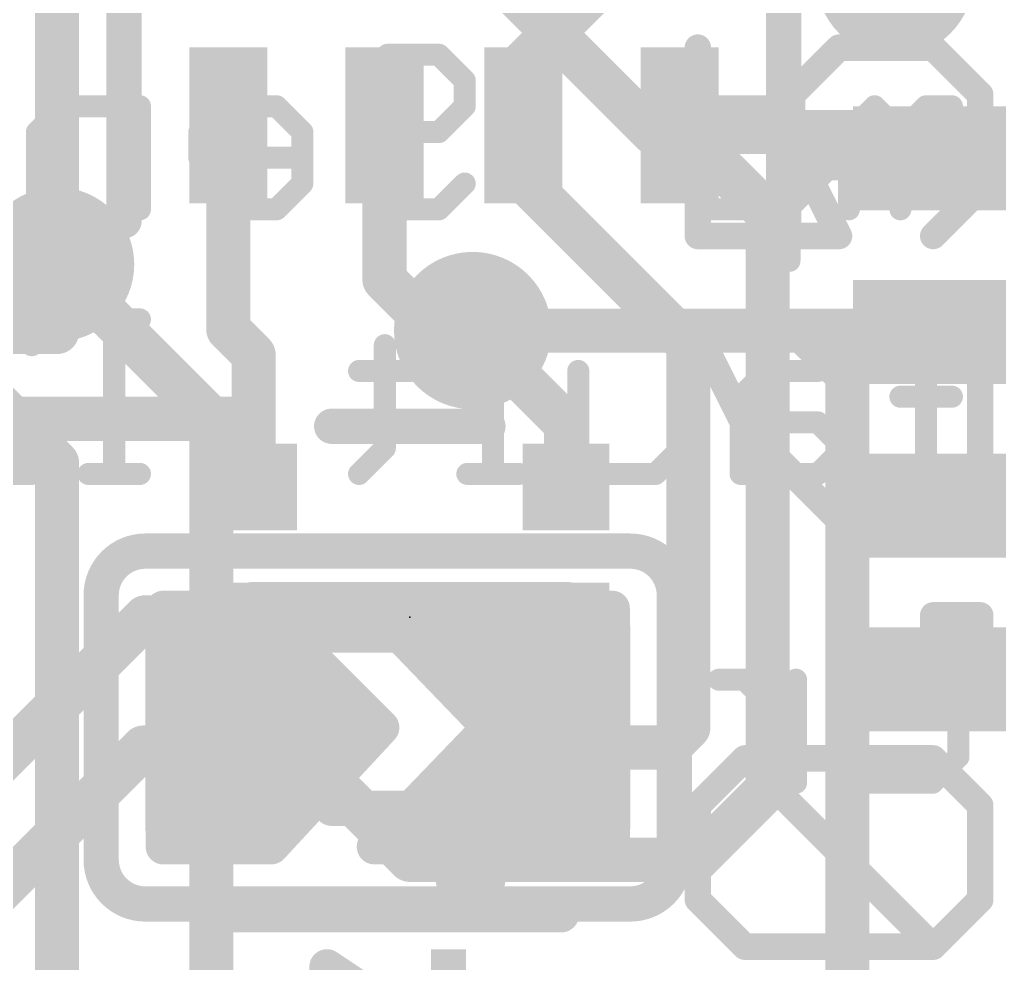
# Model space of a CAD drawing. Extents: x -3.8 to 34.1, y -4.8 to 24.4.
# Drawn here: x 14.64 to 20.29, y 5.75 to 11.19 of the extents above; entities that cross this region are included whole.
import ezdxf

# ---------------------------------------------------------------- set-up
doc = ezdxf.new("R2010")
doc.units = 0
for name, color, linetype in [('1', 12, 'CONTINUOUS'), ('16', 5, 'CONTINUOUS'), ('18', 110, 'CONTINUOUS'), ('21', 40, 'CONTINUOUS'), ('22', 6, 'CONTINUOUS'), ('23', 40, 'CONTINUOUS'), ('47', 253, 'CONTINUOUS')]:
    doc.layers.add(name, color=color, linetype=linetype)

# ---------------------------------------------------------------- blocks, each defined once
blk = doc.blocks.new('RECT')
blk.add_solid([(-0.5, -0.5), (0.5, -0.5), (-0.5, 0.5), (0.5, 0.5)])
blk = doc.blocks.new('RECT121920X243840R50')
at = {"const_width": 0.1905}
blk.add_lwpolyline([(0.2858, -0.5715), (0.2858, 0.5715, 0.4142), (0.1905, 0.6668), (-0.1905, 0.6668, 0.4142), (-0.2858, 0.5715), (-0.2858, -0.5715, 0.4142), (-0.1905, -0.6668), (0.1905, -0.6668, 0.4142)], format="xyb", close=True, dxfattribs=at)
blk.add_solid([(-0.2159, -0.5969), (0.2159, -0.5969), (-0.2159, 0.5969), (0.2159, 0.5969)])
blk = doc.blocks.new('ROUNDV')
at = {"const_width": 0.5}
blk.add_lwpolyline([(0, -0.25, 1), (0, 0.25, 1), (0, -0.25)], format="xyb", dxfattribs=at)

msp = doc.modelspace()

# ---------------------------------------------------------------- linework, layer by layer
at = {"layer": '1'}
for points, const_width in [([(14.859, 9.779), (14.859, 11.938)], 0.254), ([(17.545, 10.941), (18.034, 11.43)], 0.254), ([(17.545, 10.58), (17.545, 10.941)], 0.254), ([(15.845, 9.405), (15.845, 10.58)], 0.254), ([(16.745, 10.58), (16.745, 9.691)], 0.254), ([(17.545, 10.58), (17.545, 10.268)], 0.254), ([(18.445, 10.58), (18.953, 10.072)], 0.254), ([(19.271, 10.39), (18.953, 10.072)], 0.254), ([(20.219, 10.39), (19.271, 10.39)], 0.254), ([(17.545, 10.268), (18.4958, 9.3172)], 0.254), ([(18.953, 10.072), (18.953, 6.761)], 0.254), ([(14.859, 9.39), (14.859, 9.779)], 0.254), ([(16.745, 9.691), (17.038, 9.398)], 0.254), ([(13.4625, 9.39), (14.859, 9.39)], 0.254), ([(15.991, 9.259), (15.845, 9.405)], 0.254), ([(17.038, 9.398), (17.253, 9.398)], 0.254), ([(17.791, 8.86), (17.253, 9.398)], 0.254), ([(20.219, 9.39), (21.725, 9.39)], 0.254), ([(18.4958, 9.3172), (18.4958, 7.112)], 0.254), ([(15.991, 8.89), (15.991, 9.259)], 0.254), ([(13.4625, 8.89), (15.991, 8.89)], 0.254), ([(15.991, 8.497), (15.991, 8.89)], 0.254), ([(17.791, 8.497), (17.791, 8.86)], 0.254), ([(20.219, 8.39), (22.487, 8.39)], 0.4064), ([(15.991, 7.747), (17.791, 7.747)], 0.4064), ([(15.367, 7.747), (13.335, 5.715)], 0.254), ([(15.991, 7.747), (15.367, 7.747)], 0.254), ([(18.4958, 7.112), (18.3808, 6.997)], 0.254), ([(15.356, 6.997), (13.185, 4.826)], 0.254), ([(15.991, 6.997), (15.356, 6.997)], 0.254), ([(15.991, 6.997), (16.244, 6.997)], 0.254), ([(16.891, 6.35), (16.244, 6.997)], 0.254), ([(17.791, 6.997), (18.3808, 6.997)], 0.254), ([(18.953, 6.761), (18.542, 6.35)], 0.254), ([(18.542, 6.35), (16.891, 6.35)], 0.254)]:
    msp.add_lwpolyline(points, dxfattribs=dict(at, const_width=const_width))
for points, const_width in [([(17.6085, 10.941, 1), (17.4815, 10.941)], 0.127), ([(17.5001, 10.9859, 1), (17.5899, 10.8961)], 0.127), ([(15.9085, 10.58, 1), (15.7815, 10.58)], 0.127), ([(16.8085, 10.58, 1), (16.6815, 10.58)], 0.127), ([(17.6085, 10.58, 1), (17.4815, 10.58)], 0.127), ([(18.4899, 10.6249, 1), (18.4001, 10.5351)], 0.127), ([(17.4815, 10.58, 1), (17.6085, 10.58)], 0.127), ([(19.271, 10.4535, 1), (19.271, 10.3265)], 0.127), ([(19.3159, 10.3451, 1), (19.2261, 10.4349)], 0.127), ([(20.219, 10.3265, 1), (20.219, 10.4535)], 0.127), ([(17.5899, 10.3129, 1), (17.5001, 10.2231)], 0.127), ([(17.4815, 10.268, 1), (17.6085, 10.268)], 0.127), ([(19.0165, 10.072, 1), (18.8895, 10.072)], 0.127), ([(18.9081, 10.1169, 1), (18.9979, 10.0271)], 0.127), ([(18.9081, 10.0271, 1), (18.9979, 10.1169)], 0.127), ([(14.9225, 9.779, 1), (14.7955, 9.779)], 0.127), ([(14.7955, 9.779, 1), (14.9225, 9.779)], 0.127), ([(16.7899, 9.7359, 1), (16.7001, 9.6461)], 0.127), ([(16.6815, 9.691, 1), (16.8085, 9.691)], 0.127), ([(14.859, 9.3265, 1), (14.859, 9.4535)], 0.127), ([(15.8899, 9.4499, 1), (15.8001, 9.3601)], 0.127), ([(17.038, 9.4615, 1), (17.038, 9.3345)], 0.127), ([(16.9931, 9.3531, 1), (17.0829, 9.4429)], 0.127), ([(17.2979, 9.4429, 1), (17.2081, 9.3531)], 0.127), ([(17.253, 9.3345, 1), (17.253, 9.4615)], 0.127), ([(20.219, 9.4535, 1), (20.219, 9.3265)], 0.127), ([(14.7955, 9.39, 1), (14.9225, 9.39)], 0.127), ([(15.7815, 9.405, 1), (15.9085, 9.405)], 0.127), ([(18.5593, 9.3172, 1), (18.4323, 9.3172)], 0.127), ([(16.0545, 9.259, 1), (15.9275, 9.259)], 0.127), ([(18.4509, 9.2723, 1), (18.5407, 9.3621)], 0.127), ([(15.9461, 9.2141, 1), (16.0359, 9.3039)], 0.127), ([(16.0545, 8.89, 1), (15.9275, 8.89)], 0.127), ([(15.991, 8.8265, 1), (15.991, 8.9535)], 0.127), ([(17.8545, 8.86, 1), (17.7275, 8.86)], 0.127), ([(15.9275, 8.89, 1), (16.0545, 8.89)], 0.127), ([(17.7461, 8.8151, 1), (17.8359, 8.9049)], 0.127), ([(20.219, 8.4916, 1), (20.219, 8.2884)], 0.2032), ([(15.9275, 8.497, 1), (16.0545, 8.497)], 0.127), ([(17.7275, 8.497, 1), (17.8545, 8.497)], 0.127), ([(15.991, 7.8486, 1), (15.991, 7.6454)], 0.2032), ([(17.791, 7.6454, 1), (17.791, 7.8486)], 0.2032), ([(15.367, 7.8105, 1), (15.367, 7.6835)], 0.127), ([(15.4119, 7.7021, 1), (15.3221, 7.7919)], 0.127), ([(15.991, 7.6835, 1), (15.991, 7.8105)], 0.127), ([(18.5407, 7.0671, 1), (18.4509, 7.1569)], 0.127), ([(18.4323, 7.112, 1), (18.5593, 7.112)], 0.127), ([(15.356, 7.0605, 1), (15.356, 6.9335)], 0.127), ([(15.4009, 6.9521, 1), (15.3111, 7.0419)], 0.127), ([(15.991, 7.0605, 1), (15.991, 6.9335)], 0.127), ([(15.991, 6.9335, 1), (15.991, 7.0605)], 0.127), ([(16.2889, 7.0419, 1), (16.1991, 6.9521)], 0.127), ([(16.244, 6.9335, 1), (16.244, 7.0605)], 0.127), ([(17.791, 7.0605, 1), (17.791, 6.9335)], 0.127), ([(18.3808, 6.9335, 1), (18.3808, 7.0605)], 0.127), ([(18.3359, 7.0419, 1), (18.4257, 6.9521)], 0.127), ([(18.9979, 6.7161, 1), (18.9081, 6.8059)], 0.127), ([(18.8895, 6.761, 1), (19.0165, 6.761)], 0.127), ([(16.891, 6.4135, 1), (16.891, 6.2865)], 0.127), ([(16.8461, 6.3051, 1), (16.9359, 6.3949)], 0.127), ([(18.4971, 6.3949, 1), (18.5869, 6.3051)], 0.127), ([(18.542, 6.2865, 1), (18.542, 6.4135)], 0.127)]:
    msp.add_lwpolyline(points, format="xyb", dxfattribs=dict(at, const_width=const_width))
at = {"layer": '16'}
for points, const_width in [([(17.145, 11.684), (18.288, 10.541)], 0.254), ([(18.288, 10.541), (22.479, 10.541)], 0.254), ([(14.859, 9.779), (15.748, 8.89)], 0.254), ([(13.8303, 9.6647), (14.859, 8.636)], 0.254), ([(21.717, 9.398), (17.253, 9.398)], 0.254), ([(17.253, 9.398), (19.158, 9.398)], 0.254), ([(19.412, 9.144), (19.158, 9.398)], 0.254), ([(19.412, 9.144), (19.412, 5.442)], 0.254), ([(15.748, 8.89), (15.748, 7.112)], 0.254), ([(14.859, 8.636), (14.859, 4.1783)], 0.254), ([(16.0425, 7.7986), (15.471, 7.7986)], 0.2032), ([(15.471, 7.7986), (15.471, 6.4254)], 0.2032), ([(16.7291, 7.112), (16.0425, 7.7986)], 0.2032), ([(17.3482, 7.112), (16.687, 7.7986)], 0.2032), ([(16.687, 7.7986), (18.057, 7.7986)], 0.2032), ([(18.057, 7.7986), (18.057, 6.4254)], 0.2032), ([(15.471, 7.7216), (16.1195, 7.7216)], 0.2032), ([(16.7612, 7.7216), (18.057, 7.7216)], 0.2032), ([(15.471, 7.5184), (16.3227, 7.5184)], 0.2032), ([(16.9568, 7.5184), (18.057, 7.5184)], 0.2032), ([(15.471, 7.3152), (16.5259, 7.3152)], 0.2032), ([(17.1525, 7.3152), (18.057, 7.3152)], 0.2032), ([(15.471, 7.112), (16.7291, 7.112)], 0.2032), ([(15.748, 7.112), (15.748, 6.604)], 0.2032), ([(16.0925, 6.4254), (16.7291, 7.112)], 0.2032), ([(16.687, 6.4254), (17.3482, 7.112)], 0.2032), ([(17.3482, 7.112), (18.057, 7.112)], 0.2032), ([(15.471, 6.9088), (16.5407, 6.9088)], 0.2032), ([(17.1525, 6.9088), (18.057, 6.9088)], 0.2032), ([(15.471, 6.7056), (16.3523, 6.7056)], 0.2032), ([(16.9568, 6.7056), (18.057, 6.7056)], 0.2032), ([(15.748, 6.604), (15.748, 3.556)], 0.254), ([(15.471, 6.5024), (16.1639, 6.5024)], 0.2032), ([(16.7612, 6.5024), (18.057, 6.5024)], 0.2032), ([(15.471, 6.4254), (16.0925, 6.4254)], 0.2032), ([(18.057, 6.4254), (16.687, 6.4254)], 0.2032)]:
    msp.add_lwpolyline(points, dxfattribs=dict(at, const_width=const_width))
for points, const_width in [([(18.288, 10.6045, 1), (18.288, 10.4775)], 0.127), ([(18.2431, 10.4961, 1), (18.3329, 10.5859)], 0.127), ([(14.9039, 9.8239, 1), (14.8141, 9.7341)], 0.127), ([(17.253, 9.4615, 1), (17.253, 9.3345)], 0.127), ([(17.253, 9.4615, 1), (17.253, 9.3345)], 0.127), ([(19.2029, 9.4429, 1), (19.1131, 9.3531)], 0.127), ([(19.158, 9.3345, 1), (19.158, 9.4615)], 0.127), ([(19.4755, 9.144, 1), (19.3485, 9.144)], 0.127), ([(19.3671, 9.0991, 1), (19.4569, 9.1889)], 0.127), ([(15.8115, 8.89, 1), (15.6845, 8.89)], 0.127), ([(15.7031, 8.8451, 1), (15.7929, 8.9349)], 0.127), ([(14.9225, 8.636, 1), (14.7955, 8.636)], 0.127), ([(14.8141, 8.5911, 1), (14.9039, 8.6809)], 0.127), ([(15.471, 7.8494, 1), (15.471, 7.7478)], 0.1016), ([(15.5218, 7.7986, 1), (15.4202, 7.7986)], 0.1016), ([(16.0784, 7.8345, 1), (16.0066, 7.7627)], 0.1016), ([(16.0425, 7.7478, 1), (16.0425, 7.8494)], 0.1016), ([(16.7236, 7.8338, 1), (16.6504, 7.7634)], 0.1016), ([(16.687, 7.8494, 1), (16.687, 7.7478)], 0.1016), ([(18.1078, 7.7986, 1), (18.0062, 7.7986)], 0.1016), ([(18.057, 7.7478, 1), (18.057, 7.8494)], 0.1016), ([(15.471, 7.7724, 1), (15.471, 7.6708)], 0.1016), ([(16.1195, 7.6708, 1), (16.1195, 7.7724)], 0.1016), ([(16.7612, 7.7724, 1), (16.7612, 7.6708)], 0.1016), ([(18.057, 7.6708, 1), (18.057, 7.7724)], 0.1016), ([(15.471, 7.5692, 1), (15.471, 7.4676)], 0.1016), ([(16.3227, 7.4676, 1), (16.3227, 7.5692)], 0.1016), ([(16.9568, 7.5692, 1), (16.9568, 7.4676)], 0.1016), ([(18.057, 7.4676, 1), (18.057, 7.5692)], 0.1016), ([(15.471, 7.366, 1), (15.471, 7.2644)], 0.1016), ([(16.5259, 7.2644, 1), (16.5259, 7.366)], 0.1016), ([(17.1525, 7.366, 1), (17.1525, 7.2644)], 0.1016), ([(18.057, 7.2644, 1), (18.057, 7.366)], 0.1016), ([(15.471, 7.1628, 1), (15.471, 7.0612)], 0.1016), ([(15.6845, 7.112, 1), (15.8115, 7.112)], 0.127), ([(15.7988, 7.112, 1), (15.6972, 7.112)], 0.1016), ([(16.7664, 7.0775, 1), (16.6918, 7.1465)], 0.1016), ([(16.6932, 7.0761, 1), (16.765, 7.1479)], 0.1016), ([(16.7291, 7.0612, 1), (16.7291, 7.1628)], 0.1016), ([(17.3482, 7.1628, 1), (17.3482, 7.0612)], 0.1016), ([(17.3848, 7.0768, 1), (17.3116, 7.1472)], 0.1016), ([(17.3116, 7.0768, 1), (17.3848, 7.1472)], 0.1016), ([(18.057, 7.0612, 1), (18.057, 7.1628)], 0.1016), ([(15.471, 6.9596, 1), (15.471, 6.858)], 0.1016), ([(16.5407, 6.858, 1), (16.5407, 6.9596)], 0.1016), ([(17.1525, 6.9596, 1), (17.1525, 6.858)], 0.1016), ([(18.057, 6.858, 1), (18.057, 6.9596)], 0.1016), ([(15.471, 6.7564, 1), (15.471, 6.6548)], 0.1016), ([(16.3523, 6.6548, 1), (16.3523, 6.7564)], 0.1016), ([(16.9568, 6.7564, 1), (16.9568, 6.6548)], 0.1016), ([(18.057, 6.6548, 1), (18.057, 6.7564)], 0.1016), ([(15.8115, 6.604, 1), (15.6845, 6.604)], 0.127), ([(15.6972, 6.604, 1), (15.7988, 6.604)], 0.1016), ([(15.471, 6.5532, 1), (15.471, 6.4516)], 0.1016), ([(16.1639, 6.4516, 1), (16.1639, 6.5532)], 0.1016), ([(16.7612, 6.5532, 1), (16.7612, 6.4516)], 0.1016), ([(18.057, 6.4516, 1), (18.057, 6.5532)], 0.1016), ([(15.471, 6.4762, 1), (15.471, 6.3746)], 0.1016), ([(16.0552, 6.4599, 1), (16.1298, 6.3909)], 0.1016), ([(16.0925, 6.3746, 1), (16.0925, 6.4762)], 0.1016), ([(16.687, 6.4762, 1), (16.687, 6.3746)], 0.1016), ([(16.6504, 6.4606, 1), (16.7236, 6.3902)], 0.1016), ([(18.057, 6.3746, 1), (18.057, 6.4762)], 0.1016), ([(15.4202, 6.4254, 1), (15.5218, 6.4254)], 0.1016), ([(18.0062, 6.4254, 1), (18.1078, 6.4254)], 0.1016)]:
    msp.add_lwpolyline(points, format="xyb", dxfattribs=dict(at, const_width=const_width))
at = {"layer": '21', "const_width": 0.2032}
for points in [[(15.245, 10.03), (15.245, 12.83)], [(19.045, 12.83), (19.045, 10.03)], [(16.441, 8.847), (17.341, 8.847)], [(16.441, 6.647), (17.341, 6.647)], [(15.764, 6.034), (17.764, 6.034)], [(16.414, 4.934), (16.414, 5.734)], [(16.414, 5.734), (17.014, 5.334)]]:
    msp.add_lwpolyline(points, dxfattribs=at)
at = {"layer": '21'}
for points, const_width in [([(15.1942, 10.03, 1), (15.2958, 10.03)], 0.1016), ([(18.9942, 10.03, 1), (19.0958, 10.03)], 0.1016), ([(16.441, 8.8978, 1), (16.441, 8.7962)], 0.1016), ([(17.341, 8.7962, 1), (17.341, 8.8978)], 0.1016), ([(16.441, 6.6978, 1), (16.441, 6.5962)], 0.1016), ([(17.341, 6.5962, 1), (17.341, 6.6978)], 0.1016), ([(17.241, 6.147, 1), (17.241, 6.347, 1), (17.241, 6.147)], 0.2032), ([(15.764, 6.0848, 1), (15.764, 5.9832)], 0.1016), ([(17.764, 5.9832, 1), (17.764, 6.0848)], 0.1016), ([(16.4648, 5.734, 1), (16.3632, 5.734)], 0.1016), ([(16.4422, 5.7763, 1), (16.3858, 5.6917)], 0.1016)]:
    msp.add_lwpolyline(points, format="xyb", dxfattribs=dict(at, const_width=const_width))
at = {"layer": '22'}
for points, const_width in [([(16.6141, 10.838), (16.7623, 10.9863)], 0.127), ([(16.7623, 10.9863), (17.0589, 10.9863)], 0.127), ([(17.0589, 10.9863), (17.2072, 10.838)], 0.127), ([(17.2072, 10.838), (17.2072, 10.6897)], 0.127), ([(14.8913, 10.6897), (14.743, 10.5414)], 0.127), ([(15.3362, 10.6897), (14.8913, 10.6897)], 0.127), ([(15.3362, 10.0965), (15.3362, 10.6897)], 0.127), ([(15.8268, 10.6897), (15.6785, 10.5414)], 0.127), ([(16.1234, 10.6897), (15.8268, 10.6897)], 0.127), ([(16.2717, 10.5414), (16.1234, 10.6897)], 0.127), ([(17.2072, 10.6897), (17.0589, 10.5414)], 0.127), ([(18.6334, 10.6897), (18.4851, 10.5414)], 0.127), ([(19.0783, 10.6897), (18.6334, 10.6897)], 0.127), ([(19.0783, 9.7999), (19.0783, 10.6897)], 0.127), ([(19.5689, 10.6897), (19.4206, 10.5414)], 0.127), ([(19.7172, 10.5414), (19.5689, 10.6897)], 0.127), ([(19.8655, 10.6897), (19.7172, 10.5414)], 0.127), ([(20.0138, 10.6897), (19.8655, 10.6897)], 0.127), ([(20.0138, 10.0965), (20.0138, 10.6897)], 0.127), ([(14.743, 10.5414), (14.743, 10.0965)], 0.127), ([(15.6785, 10.5414), (15.6785, 10.3931)], 0.127), ([(16.2717, 10.2448), (16.2717, 10.5414)], 0.127), ([(16.7623, 10.5414), (16.6141, 10.3931)], 0.127), ([(17.0589, 10.5414), (16.7623, 10.5414)], 0.127), ([(18.4851, 10.5414), (18.4851, 10.2448)], 0.127), ([(19.4206, 10.5414), (19.4206, 10.0965)], 0.127), ([(19.7172, 10.5414), (19.7172, 10.0965)], 0.127), ([(15.6785, 10.3931), (16.2717, 10.3931)], 0.127), ([(16.6141, 10.3931), (16.6141, 10.2448)], 0.127), ([(16.1234, 10.0965), (16.2717, 10.2448)], 0.127), ([(16.6141, 10.2448), (16.7623, 10.0965)], 0.127), ([(17.0589, 10.0965), (17.2072, 10.2448)], 0.127), ([(18.4851, 10.2448), (18.6334, 10.0965)], 0.127), ([(15.8268, 10.0965), (16.1234, 10.0965)], 0.127), ([(16.7623, 10.0965), (17.0589, 10.0965)], 0.127), ([(18.6334, 10.0965), (19.0783, 10.0965)], 0.127), ([(14.5642, 9.4623), (14.7125, 9.314)], 0.127), ([(15.3362, 9.4623), (15.0396, 9.4623)], 0.127), ([(15.1879, 8.5725), (15.1879, 9.4623)], 0.127), ([(17.5191, 9.4623), (17.3708, 9.4623)], 0.127), ([(17.3708, 9.4623), (17.3708, 8.5725)], 0.127), ([(19.8655, 9.314), (19.7172, 9.4623)], 0.127), ([(16.7471, 9.314), (16.7471, 8.7208)], 0.127), ([(19.8655, 8.5725), (19.8655, 9.314)], 0.127), ([(14.7125, 8.5725), (14.1193, 9.1657)], 0.127), ([(16.8954, 9.1657), (16.5988, 9.1657)], 0.127), ([(17.8614, 8.5725), (17.8614, 9.1657)], 0.127), ([(18.4546, 9.1657), (18.4546, 8.7208)], 0.127), ([(18.9452, 9.1657), (18.7969, 9.0174)], 0.127), ([(19.2418, 9.1657), (18.9452, 9.1657)], 0.127), ([(18.7969, 9.0174), (18.7969, 8.5725)], 0.127), ([(20.0138, 9.0174), (19.7172, 9.0174)], 0.127), ([(19.2418, 8.8691), (18.7969, 8.8691)], 0.127), ([(19.3901, 8.7208), (19.2418, 8.8691)], 0.127), ([(16.7471, 8.7208), (16.5988, 8.5725)], 0.127), ([(18.4546, 8.7208), (18.3063, 8.5725)], 0.127), ([(19.2418, 8.5725), (19.3901, 8.7208)], 0.127), ([(14.1193, 8.5725), (14.7125, 8.5725)], 0.127), ([(15.3362, 8.5725), (15.0396, 8.5725)], 0.127), ([(17.5191, 8.5725), (17.2225, 8.5725)], 0.127), ([(18.3063, 8.5725), (17.8614, 8.5725)], 0.127), ([(18.7969, 8.5725), (19.2418, 8.5725)], 0.127), ([(18.161, 8.128), (15.367, 8.128)], 0.2032), ([(15.113, 7.874), (15.113, 6.35)], 0.2032), ([(18.415, 7.874), (18.415, 6.35)], 0.2032), ([(19.4584, 7.6843), (19.4584, 6.7945)], 0.127), ([(18.8194, 7.3877), (18.6711, 7.3877)], 0.127), ([(19.116, 7.0911), (18.8194, 7.3877)], 0.127), ([(19.116, 6.7945), (19.116, 7.3877)], 0.127), ([(19.9032, 7.3877), (19.4584, 7.3877)], 0.127), ([(20.0515, 7.2394), (19.9032, 7.3877)], 0.127), ([(20.0515, 6.9428), (20.0515, 7.2394)], 0.127), ([(19.9032, 6.7945), (20.0515, 6.9428)], 0.127), ([(19.4584, 6.7945), (19.9032, 6.7945)], 0.127), ([(15.367, 6.096), (18.161, 6.096)], 0.2032)]:
    msp.add_lwpolyline(points, dxfattribs=dict(at, const_width=const_width))
for points, const_width in [([(16.7623, 11.018, 1), (16.7623, 10.9545)], 0.0635), ([(16.7848, 10.9638, 1), (16.7399, 11.0087)], 0.0635), ([(17.0814, 11.0087, 1), (17.0365, 10.9638)], 0.0635), ([(17.0589, 10.9545, 1), (17.0589, 11.018)], 0.0635), ([(17.239, 10.838, 1), (17.1755, 10.838)], 0.0635), ([(16.5916, 10.8604, 1), (16.6365, 10.8155)], 0.0635), ([(17.1848, 10.8155, 1), (17.2297, 10.8604)], 0.0635), ([(14.8913, 10.7214, 1), (14.8913, 10.6579)], 0.0635), ([(14.9138, 10.6672, 1), (14.8689, 10.7121)], 0.0635), ([(15.3679, 10.6897, 1), (15.3044, 10.6897)], 0.0635), ([(15.3362, 10.6579, 1), (15.3362, 10.7214)], 0.0635), ([(15.8268, 10.7214, 1), (15.8268, 10.6579)], 0.0635), ([(15.8493, 10.6672, 1), (15.8044, 10.7121)], 0.0635), ([(16.1459, 10.7121, 1), (16.101, 10.6672)], 0.0635), ([(16.1234, 10.6579, 1), (16.1234, 10.7214)], 0.0635), ([(17.2297, 10.6672, 1), (17.1848, 10.7121)], 0.0635), ([(18.6334, 10.7214, 1), (18.6334, 10.6579)], 0.0635), ([(18.6558, 10.6672, 1), (18.6109, 10.7121)], 0.0635), ([(19.11, 10.6897, 1), (19.0465, 10.6897)], 0.0635), ([(19.0783, 10.6579, 1), (19.0783, 10.7214)], 0.0635), ([(19.5914, 10.7121, 1), (19.5464, 10.6672)], 0.0635), ([(19.5914, 10.6672, 1), (19.5464, 10.7121)], 0.0635), ([(19.8655, 10.7214, 1), (19.8655, 10.6579)], 0.0635), ([(19.8879, 10.6672, 1), (19.843, 10.7121)], 0.0635), ([(20.0455, 10.6897, 1), (19.982, 10.6897)], 0.0635), ([(20.0138, 10.6579, 1), (20.0138, 10.7214)], 0.0635), ([(17.1755, 10.6897, 1), (17.239, 10.6897)], 0.0635), ([(14.7748, 10.5414, 1), (14.7113, 10.5414)], 0.0635), ([(14.7206, 10.5638, 1), (14.7655, 10.5189)], 0.0635), ([(15.7103, 10.5414, 1), (15.6468, 10.5414)], 0.0635), ([(15.6561, 10.5638, 1), (15.701, 10.5189)], 0.0635), ([(16.3035, 10.5414, 1), (16.24, 10.5414)], 0.0635), ([(16.2493, 10.5189, 1), (16.2942, 10.5638)], 0.0635), ([(16.7623, 10.5731, 1), (16.7623, 10.5096)], 0.0635), ([(16.7848, 10.5189, 1), (16.7399, 10.5638)], 0.0635), ([(17.0365, 10.5638, 1), (17.0814, 10.5189)], 0.0635), ([(17.0589, 10.5096, 1), (17.0589, 10.5731)], 0.0635), ([(18.5168, 10.5414, 1), (18.4533, 10.5414)], 0.0635), ([(18.4626, 10.5638, 1), (18.5075, 10.5189)], 0.0635), ([(19.4524, 10.5414, 1), (19.3889, 10.5414)], 0.0635), ([(19.3982, 10.5638, 1), (19.4431, 10.5189)], 0.0635), ([(19.7489, 10.5414, 1), (19.6854, 10.5414)], 0.0635), ([(19.6947, 10.5638, 1), (19.7396, 10.5189)], 0.0635), ([(19.6947, 10.5189, 1), (19.7396, 10.5638)], 0.0635), ([(15.6785, 10.4248, 1), (15.6785, 10.3613)], 0.0635), ([(16.2717, 10.3613, 1), (16.2717, 10.4248)], 0.0635), ([(16.6458, 10.3931, 1), (16.5823, 10.3931)], 0.0635), ([(16.5916, 10.4155, 1), (16.6365, 10.3706)], 0.0635), ([(15.6468, 10.3931, 1), (15.7103, 10.3931)], 0.0635), ([(16.24, 10.2448, 1), (16.3035, 10.2448)], 0.0635), ([(16.2942, 10.2223, 1), (16.2493, 10.2672)], 0.0635), ([(16.5823, 10.2448, 1), (16.6458, 10.2448)], 0.0635), ([(16.6365, 10.2672, 1), (16.5916, 10.2223)], 0.0635), ([(17.2297, 10.2223, 1), (17.1848, 10.2672)], 0.0635), ([(18.4533, 10.2448, 1), (18.5168, 10.2448)], 0.0635), ([(18.5075, 10.2672, 1), (18.4626, 10.2223)], 0.0635), ([(14.7113, 10.0965, 1), (14.7748, 10.0965)], 0.0635), ([(15.3044, 10.0965, 1), (15.3679, 10.0965)], 0.0635), ([(15.8268, 10.1283, 1), (15.8268, 10.0648)], 0.0635), ([(16.101, 10.119, 1), (16.1459, 10.074)], 0.0635), ([(16.1234, 10.0648, 1), (16.1234, 10.1283)], 0.0635), ([(16.7623, 10.1283, 1), (16.7623, 10.0648)], 0.0635), ([(16.7399, 10.074, 1), (16.7848, 10.119)], 0.0635), ([(17.0365, 10.119, 1), (17.0814, 10.074)], 0.0635), ([(17.0589, 10.0648, 1), (17.0589, 10.1283)], 0.0635), ([(18.6334, 10.1283, 1), (18.6334, 10.0648)], 0.0635), ([(18.6109, 10.074, 1), (18.6558, 10.119)], 0.0635), ([(19.0783, 10.0648, 1), (19.0783, 10.1283)], 0.0635), ([(19.3889, 10.0965, 1), (19.4524, 10.0965)], 0.0635), ([(19.6854, 10.0965, 1), (19.7489, 10.0965)], 0.0635), ([(19.982, 10.0965, 1), (20.0455, 10.0965)], 0.0635), ([(19.0465, 9.7999, 1), (19.11, 9.7999)], 0.0635), ([(15.0396, 9.494, 1), (15.0396, 9.4305)], 0.0635), ([(15.2196, 9.4623, 1), (15.1561, 9.4623)], 0.0635), ([(15.3362, 9.4305, 1), (15.3362, 9.494)], 0.0635), ([(17.4025, 9.4623, 1), (17.339, 9.4623)], 0.0635), ([(17.3708, 9.494, 1), (17.3708, 9.4305)], 0.0635), ([(17.5191, 9.4305, 1), (17.5191, 9.494)], 0.0635), ([(19.7396, 9.4847, 1), (19.6947, 9.4398)], 0.0635), ([(16.7788, 9.314, 1), (16.7153, 9.314)], 0.0635), ([(19.8972, 9.314, 1), (19.8337, 9.314)], 0.0635), ([(14.6901, 9.2915, 1), (14.735, 9.3364)], 0.0635), ([(19.843, 9.2915, 1), (19.8879, 9.3364)], 0.0635), ([(16.5988, 9.1974, 1), (16.5988, 9.1339)], 0.0635), ([(16.8954, 9.1339, 1), (16.8954, 9.1974)], 0.0635), ([(17.8932, 9.1657, 1), (17.8297, 9.1657)], 0.0635), ([(18.4863, 9.1657, 1), (18.4228, 9.1657)], 0.0635), ([(18.9452, 9.1974, 1), (18.9452, 9.1339)], 0.0635), ([(18.9677, 9.1432, 1), (18.9228, 9.1881)], 0.0635), ([(19.2418, 9.1339, 1), (19.2418, 9.1974)], 0.0635), ([(18.8287, 9.0174, 1), (18.7652, 9.0174)], 0.0635), ([(18.7745, 9.0398, 1), (18.8194, 8.9949)], 0.0635), ([(19.7172, 9.0491, 1), (19.7172, 8.9856)], 0.0635), ([(20.0138, 8.9856, 1), (20.0138, 9.0491)], 0.0635), ([(18.7969, 8.9008, 1), (18.7969, 8.8373)], 0.0635), ([(19.2643, 8.8915, 1), (19.2194, 8.8466)], 0.0635), ([(19.2418, 8.8373, 1), (19.2418, 8.9008)], 0.0635), ([(16.7153, 8.7208, 1), (16.7788, 8.7208)], 0.0635), ([(16.7695, 8.6983, 1), (16.7246, 8.7432)], 0.0635), ([(18.4228, 8.7208, 1), (18.4863, 8.7208)], 0.0635), ([(18.477, 8.6983, 1), (18.4321, 8.7432)], 0.0635), ([(19.4126, 8.6983, 1), (19.3676, 8.7432)], 0.0635), ([(19.3676, 8.6983, 1), (19.4126, 8.7432)], 0.0635), ([(14.6901, 8.55, 1), (14.735, 8.595)], 0.0635), ([(14.7125, 8.5407, 1), (14.7125, 8.6043)], 0.0635), ([(15.0396, 8.6043, 1), (15.0396, 8.5407)], 0.0635), ([(15.1561, 8.5725, 1), (15.2196, 8.5725)], 0.0635), ([(15.3362, 8.5407, 1), (15.3362, 8.6043)], 0.0635), ([(16.5763, 8.595, 1), (16.6213, 8.55)], 0.0635), ([(17.2225, 8.6043, 1), (17.2225, 8.5407)], 0.0635), ([(17.339, 8.5725, 1), (17.4025, 8.5725)], 0.0635), ([(17.5191, 8.5407, 1), (17.5191, 8.6043)], 0.0635), ([(17.8614, 8.6043, 1), (17.8614, 8.5407)], 0.0635), ([(17.8297, 8.5725, 1), (17.8932, 8.5725)], 0.0635), ([(18.2838, 8.595, 1), (18.3287, 8.55)], 0.0635), ([(18.3063, 8.5407, 1), (18.3063, 8.6043)], 0.0635), ([(18.7969, 8.6043, 1), (18.7969, 8.5407)], 0.0635), ([(18.7652, 8.5725, 1), (18.8287, 8.5725)], 0.0635), ([(19.2194, 8.595, 1), (19.2643, 8.55)], 0.0635), ([(19.2418, 8.5407, 1), (19.2418, 8.6043)], 0.0635), ([(19.8337, 8.5725, 1), (19.8972, 8.5725)], 0.0635), ([(15.367, 8.128, 0.4142), (15.113, 7.874)], 0.2032), ([(15.367, 8.1788, 1), (15.367, 8.0772)], 0.1016), ([(15.367, 8.0772, 1), (15.367, 8.1788)], 0.1016), ([(18.415, 7.874, 0.4142), (18.161, 8.128)], 0.2032), ([(18.161, 8.1788, 1), (18.161, 8.0772)], 0.1016), ([(18.161, 8.0772, 1), (18.161, 8.1788)], 0.1016), ([(15.1638, 7.874, 1), (15.0622, 7.874)], 0.1016), ([(18.4658, 7.874, 1), (18.3642, 7.874)], 0.1016), ([(15.0622, 7.874, 1), (15.1638, 7.874)], 0.1016), ([(18.3642, 7.874, 1), (18.4658, 7.874)], 0.1016), ([(19.4901, 7.6843, 1), (19.4266, 7.6843)], 0.0635), ([(18.6711, 7.4194, 1), (18.6711, 7.3559)], 0.0635), ([(18.8419, 7.4101, 1), (18.797, 7.3652)], 0.0635), ([(18.8194, 7.3559, 1), (18.8194, 7.4194)], 0.0635), ([(19.1478, 7.3877, 1), (19.0843, 7.3877)], 0.0635), ([(19.4584, 7.4194, 1), (19.4584, 7.3559)], 0.0635), ([(19.9257, 7.4101, 1), (19.8808, 7.3652)], 0.0635), ([(19.9032, 7.3559, 1), (19.9032, 7.4194)], 0.0635), ([(20.0833, 7.2394, 1), (20.0198, 7.2394)], 0.0635), ([(20.0291, 7.2169, 1), (20.074, 7.2618)], 0.0635), ([(19.0936, 7.0686, 1), (19.1385, 7.1135)], 0.0635), ([(20.074, 6.9203, 1), (20.0291, 6.9652)], 0.0635), ([(20.0198, 6.9428, 1), (20.0833, 6.9428)], 0.0635), ([(19.4584, 6.8262, 1), (19.4584, 6.7628)], 0.0635), ([(19.8808, 6.817, 1), (19.9257, 6.772)], 0.0635), ([(19.9032, 6.7628, 1), (19.9032, 6.8262)], 0.0635), ([(19.0843, 6.7945, 1), (19.1478, 6.7945)], 0.0635), ([(19.4266, 6.7945, 1), (19.4901, 6.7945)], 0.0635), ([(15.113, 6.35, 0.4142), (15.367, 6.096)], 0.2032), ([(15.1638, 6.35, 1), (15.0622, 6.35)], 0.1016), ([(18.161, 6.096, 0.4142), (18.415, 6.35)], 0.2032), ([(18.4658, 6.35, 1), (18.3642, 6.35)], 0.1016), ([(15.0622, 6.35, 1), (15.1638, 6.35)], 0.1016), ([(18.3642, 6.35, 1), (18.4658, 6.35)], 0.1016), ([(15.367, 6.1468, 1), (15.367, 6.0452)], 0.1016), ([(15.367, 6.0452, 1), (15.367, 6.1468)], 0.1016), ([(18.161, 6.1468, 1), (18.161, 6.0452)], 0.1016), ([(18.161, 6.0452, 1), (18.161, 6.1468)], 0.1016)]:
    msp.add_lwpolyline(points, format="xyb", dxfattribs=dict(at, const_width=const_width))
at = {"layer": '23'}
msp.add_point((16.891, 7.747), dxfattribs=at)
at = {"layer": '47', "const_width": 0.1524}
for points in [[(18.5503, 11.0274), (18.5503, 9.9427)], [(19.0926, 10.7562), (19.3638, 11.0274)], [(19.3638, 11.0274), (19.9061, 11.0274)], [(19.9061, 11.0274), (20.1773, 10.7562)], [(19.0926, 10.485), (19.0926, 10.7562)], [(20.1773, 10.7562), (20.1773, 10.2139)], [(19.3638, 9.9427), (19.0926, 10.485)], [(20.1773, 10.2139), (19.9061, 9.9427)], [(18.5503, 9.9427), (19.3638, 9.9427)], [(18.5503, 9.3902), (18.8215, 8.8479)], [(19.635, 9.3902), (19.3638, 9.119)], [(19.9061, 9.3902), (19.635, 9.3902)], [(20.1773, 9.119), (19.9061, 9.3902)], [(19.3638, 9.119), (19.3638, 8.3055)], [(20.1773, 8.5767), (20.1773, 9.119)], [(18.8215, 8.8479), (19.3638, 8.3055)], [(19.9061, 8.3055), (20.1773, 8.5767)], [(19.3638, 8.3055), (19.9061, 8.3055)], [(19.9061, 7.487), (19.9061, 7.7581)], [(19.9061, 7.7581), (20.1773, 7.7581)], [(20.1773, 7.7581), (20.1773, 7.487)], [(20.1773, 7.487), (19.9061, 7.487)], [(18.5503, 6.6633), (18.8215, 6.9345)], [(18.8215, 6.9345), (19.9061, 6.9345)], [(19.9061, 5.8498), (18.8215, 6.9345)], [(19.9061, 6.9345), (20.1773, 6.6633)], [(18.5503, 6.121), (18.5503, 6.6633)], [(20.1773, 6.6633), (20.1773, 6.121)], [(18.8215, 5.8498), (18.5503, 6.121)], [(20.1773, 6.121), (19.9061, 5.8498)], [(19.9061, 5.8498), (18.8215, 5.8498)]]:
    msp.add_lwpolyline(points, dxfattribs=at)
at = {"layer": '47', "const_width": 0.0762}
for points in [[(18.5884, 11.0274, 1), (18.5122, 11.0274)], [(19.3638, 11.0655, 1), (19.3638, 10.9893)], [(19.3907, 11.0004, 1), (19.3369, 11.0543)], [(19.9331, 11.0543, 1), (19.8792, 11.0004)], [(19.9061, 10.9893, 1), (19.9061, 11.0655)], [(19.1307, 10.7562, 1), (19.0545, 10.7562)], [(19.0657, 10.7831, 1), (19.1196, 10.7293)], [(20.2154, 10.7562, 1), (20.1392, 10.7562)], [(20.1504, 10.7293, 1), (20.2042, 10.7831)], [(19.1267, 10.5021, 1), (19.0586, 10.468)], [(19.0545, 10.485, 1), (19.1307, 10.485)], [(20.2042, 10.1869, 1), (20.1504, 10.2408)], [(20.1392, 10.2139, 1), (20.2154, 10.2139)], [(18.5503, 9.9808, 1), (18.5503, 9.9046)], [(19.3297, 9.9257, 1), (19.3979, 9.9597)], [(19.3638, 9.9046, 1), (19.3638, 9.9808)], [(19.8792, 9.9696, 1), (19.9331, 9.9158)], [(18.5122, 9.9427, 1), (18.5884, 9.9427)], [(18.5844, 9.4072, 1), (18.5162, 9.3732)], [(19.635, 9.4283, 1), (19.635, 9.3521)], [(19.6619, 9.3633, 1), (19.608, 9.4171)], [(19.9331, 9.4171, 1), (19.8792, 9.3633)], [(19.9061, 9.3521, 1), (19.9061, 9.4283)], [(19.4019, 9.119, 1), (19.3257, 9.119)], [(19.3369, 9.146, 1), (19.3907, 9.0921)], [(20.2154, 9.119, 1), (20.1392, 9.119)], [(20.1504, 9.0921, 1), (20.2042, 9.146)], [(18.8484, 8.8748, 1), (18.7945, 8.8209)], [(18.7874, 8.8308, 1), (18.8556, 8.8649)], [(20.2042, 8.5498, 1), (20.1504, 8.6036)], [(20.1392, 8.5767, 1), (20.2154, 8.5767)], [(19.3638, 8.3436, 1), (19.3638, 8.2674)], [(19.3369, 8.2786, 1), (19.3907, 8.3325)], [(19.8792, 8.3325, 1), (19.9331, 8.2786)], [(19.9061, 8.2674, 1), (19.9061, 8.3436)], [(19.3257, 8.3055, 1), (19.4019, 8.3055)], [(19.9442, 7.7581, 1), (19.868, 7.7581)], [(19.9061, 7.7962, 1), (19.9061, 7.72)], [(20.2154, 7.7581, 1), (20.1392, 7.7581)], [(20.1773, 7.72, 1), (20.1773, 7.7962)], [(19.9061, 7.5251, 1), (19.9061, 7.4489)], [(19.868, 7.487, 1), (19.9442, 7.487)], [(20.1392, 7.487, 1), (20.2154, 7.487)], [(20.1773, 7.4489, 1), (20.1773, 7.5251)], [(18.8484, 6.9614, 1), (18.7945, 6.9075)], [(18.8215, 6.9726, 1), (18.8215, 6.8964)], [(18.8484, 6.9075, 1), (18.7945, 6.9614)], [(19.9331, 6.9614, 1), (19.8792, 6.9075)], [(19.9061, 6.8964, 1), (19.9061, 6.9726)], [(18.5884, 6.6633, 1), (18.5122, 6.6633)], [(18.5234, 6.6902, 1), (18.5773, 6.6364)], [(20.2154, 6.6633, 1), (20.1392, 6.6633)], [(20.1504, 6.6364, 1), (20.2042, 6.6902)], [(18.5773, 6.1479, 1), (18.5234, 6.094)], [(18.5122, 6.121, 1), (18.5884, 6.121)], [(20.1392, 6.121, 1), (20.2154, 6.121)], [(20.2042, 6.094, 1), (20.1504, 6.1479)], [(18.8215, 5.8879, 1), (18.8215, 5.8117)], [(18.7945, 5.8229, 1), (18.8484, 5.8768)], [(19.8792, 5.8768, 1), (19.9331, 5.8229)], [(19.8792, 5.8229, 1), (19.9331, 5.8768)], [(19.9061, 5.8117, 1), (19.9061, 5.8879)]]:
    msp.add_lwpolyline(points, format="xyb", dxfattribs=at)

# ---------------------------------------------------------------- block references
at = {"layer": '1'}
for p, xscale, yscale, rotation in [((15.845, 10.58), 0.45, 0.9, 180), ((16.745, 10.58), 0.45, 0.9, 180), ((17.545, 10.58), 0.45, 0.9, 180), ((18.445, 10.58), 0.45, 0.9, 180), ((20.219, 10.39), 1.55, 0.6, 180), ((20.219, 9.39), 1.55, 0.6, 180), ((15.991, 8.497), 0.5, 0.5, 90), ((17.791, 8.497), 0.5, 0.5, 90), ((20.219, 8.39), 1.55, 0.6, 180), ((15.991, 7.747), 0.4, 0.5, 90), ((17.791, 7.747), 0.4, 0.5, 90), ((20.219, 7.39), 1.55, 0.6, 180), ((15.991, 6.997), 0.5, 0.5, 90), ((17.791, 6.997), 0.5, 0.5, 90)]:
    msp.add_blockref('RECT', p, dxfattribs=dict(at, xscale=xscale, yscale=yscale, rotation=rotation))
at = {"layer": '16'}
for p in [(15.748, 7.112), (17.78, 7.112)]:
    msp.add_blockref('RECT121920X243840R50', p, dxfattribs=at)
at = {"layer": '18'}
for p, xscale, yscale in [((19.685, 11.43), 0.9064, 0.9064), ((19.685, 11.43), 0.9064, 0.9064), ((14.859, 9.779), 0.889, 0.889), ((14.859, 9.779), 0.889, 0.889), ((17.253, 9.398), 0.9064, 0.9064), ((17.253, 9.398), 0.9064, 0.9064)]:
    msp.add_blockref('ROUNDV', p, dxfattribs=dict(at, xscale=xscale, yscale=yscale))
at = {"layer": '21', "xscale": 0.2, "rotation": 180}
msp.add_blockref('RECT', (17.114, 5.334), dxfattribs=at)

doc.saveas('drawing.dxf')
